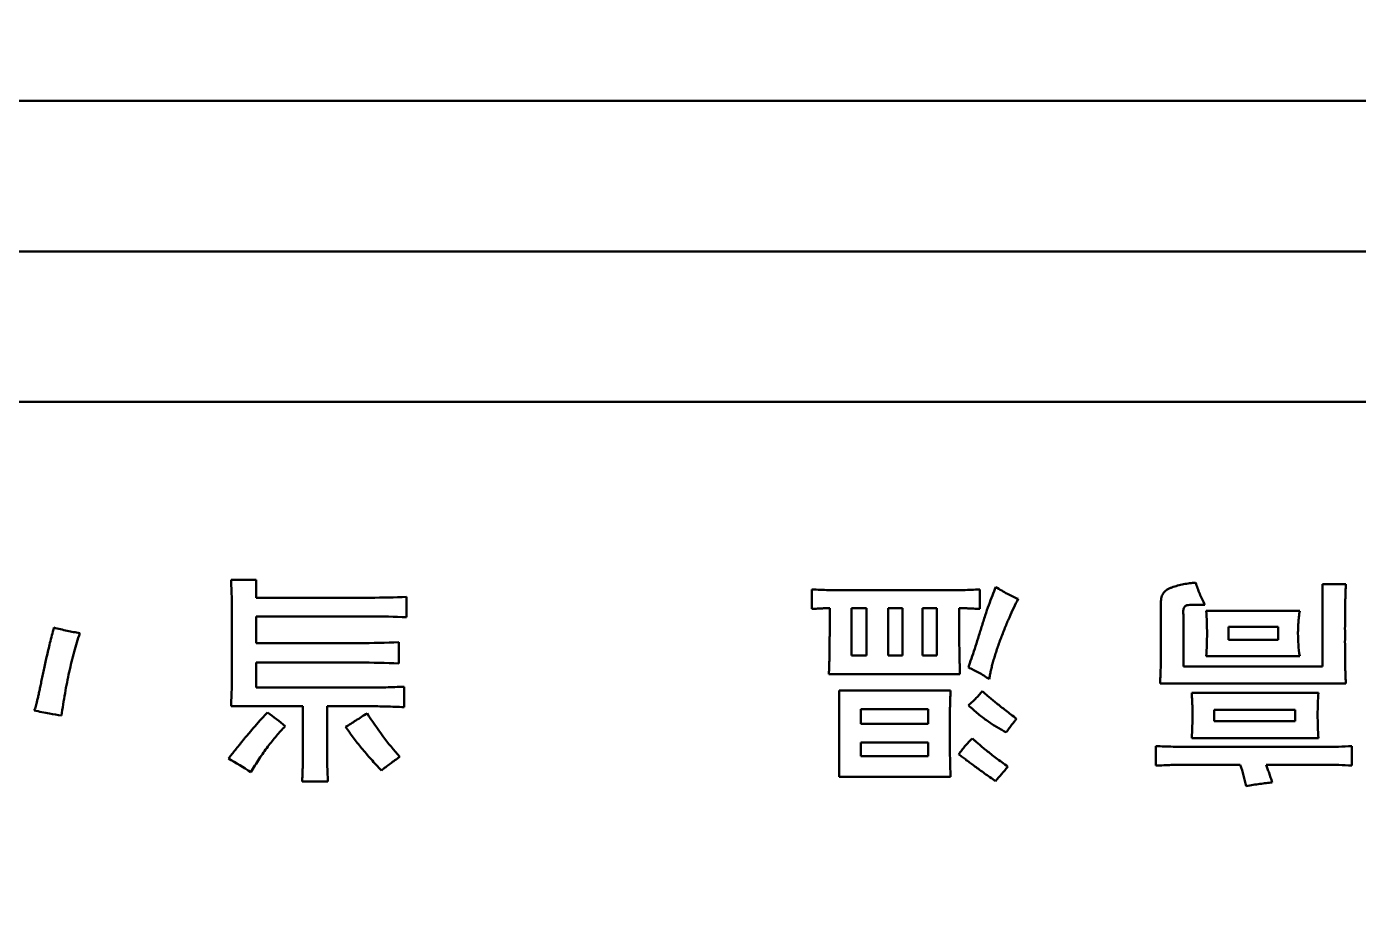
# Model space of a CAD drawing. Header units: millimetres. Extents: x 845401 to 948039, y 511594 to 550263.
# Drawn here: x 914505.37 to 914512.45, y 544582.93 to 544587.61 of the extents above; entities that cross this region are included whole.
import ezdxf

# ---------------------------------------------------------------- set-up
doc = ezdxf.new("R2010")
doc.units = ezdxf.units.MM
doc.layers.add('可见 (ISO)', color=7, linetype='Continuous', lineweight=50)

# ---------------------------------------------------------------- blocks, each defined once
blk = doc.blocks.new('A$C2A4E01FC')
at = {"layer": '可见 (ISO)', "color": 251}
for p, q in [((2161.8151, 562.3509), (2141.8151, 562.3509)), ((2142.5205, 561.5509), (2161.1098, 561.5509)), ((2142.5205, 560.7509), (2161.1098, 560.7509)), ((2149.7622, 559.8057), (2149.8953, 559.8057)), ((2149.8953, 559.8057), (2149.8953, 559.71)), ((2155.5683, 559.3444), (2155.5683, 559.7812)), ((2155.5683, 559.7812), (2155.6923, 559.7812)), ((2149.8953, 559.71), (2150.5031, 559.71)), ((2150.6961, 559.7147), (2150.6961, 559.6061)), ((2152.8514, 559.65), (2152.8514, 559.7539)), ((2153.019, 559.7495), (2153.5741, 559.7495)), ((2153.7444, 559.7539), (2153.7444, 559.65)), ((2149.7668, 559.2941), (2149.7668, 559.6444)), ((2153.0619, 559.6547), (2153.1426, 559.6547)), ((2153.0619, 559.4036), (2153.0619, 559.6547)), ((2153.1426, 559.6547), (2153.1426, 559.4036)), ((2153.2575, 559.6547), (2153.3337, 559.6547)), ((2153.2575, 559.4036), (2153.2575, 559.6547)), ((2153.3337, 559.6547), (2153.3337, 559.4036)), ((2153.4395, 559.6547), (2153.5157, 559.6547)), ((2153.4395, 559.4036), (2153.4395, 559.6547)), ((2153.5157, 559.6547), (2153.5157, 559.4036)), ((2154.7082, 559.4062), (2154.7082, 559.6748)), ((2154.9495, 559.6402), (2155.4466, 559.6402)), ((2150.5031, 559.6108), (2149.8953, 559.6108)), ((2149.8953, 559.6108), (2149.8953, 559.4689)), ((2154.8278, 559.6202), (2154.8278, 559.3444)), ((2155.0688, 559.5546), (2155.3317, 559.5546)), ((2155.0688, 559.4855), (2155.0688, 559.5546)), ((2155.3317, 559.5546), (2155.3317, 559.4855)), ((2149.8953, 559.4689), (2150.4441, 559.4689)), ((2150.6553, 559.4734), (2150.6553, 559.3604)), ((2155.3317, 559.4855), (2155.0688, 559.4855)), ((2150.4441, 559.3651), (2149.8953, 559.3651)), ((2149.8953, 559.3651), (2149.8953, 559.2323)), ((2153.1426, 559.4036), (2153.0619, 559.4036)), ((2153.3337, 559.4036), (2153.2575, 559.4036)), ((2153.5157, 559.4036), (2153.4395, 559.4036)), ((2155.4466, 559.3998), (2154.9495, 559.3998)), ((2153.6397, 559.3042), (2152.9424, 559.3042)), ((2154.8278, 559.3444), (2155.5683, 559.3444)), ((2149.8953, 559.2323), (2150.4987, 559.2323)), ((2150.6826, 559.2368), (2150.6826, 559.1284)), ((2152.997, 558.7582), (2152.997, 559.217)), ((2152.997, 559.217), (2153.5897, 559.217)), ((2155.6923, 559.2542), (2154.7038, 559.2542)), ((2154.8721, 559.2034), (2155.5467, 559.2034)), ((2150.1444, 559.1329), (2149.7622, 559.1329)), ((2150.1444, 558.8982), (2150.1444, 559.1329)), ((2150.4987, 559.1329), (2150.273, 559.1329)), ((2150.273, 559.1329), (2150.273, 558.8982)), ((2153.1119, 559.1177), (2153.4702, 559.1177)), ((2153.1119, 559.0396), (2153.1119, 559.1177)), ((2153.4702, 559.1177), (2153.4702, 559.0396)), ((2154.9916, 559.1131), (2155.4227, 559.1131)), ((2154.9916, 559.0532), (2154.9916, 559.1131)), ((2155.4227, 559.1131), (2155.4227, 559.0532)), ((2153.4702, 559.0396), (2153.1119, 559.0396)), ((2155.4227, 559.0532), (2154.9916, 559.0532)), ((2153.1119, 558.9402), (2153.4702, 558.9402)), ((2153.1119, 558.8667), (2153.1119, 558.9402)), ((2153.4702, 558.9402), (2153.4702, 558.8667)), ((2154.6809, 558.8174), (2154.6809, 558.9213)), ((2155.5467, 558.963), (2154.8721, 558.963)), ((2155.7241, 558.9213), (2155.7241, 558.8174)), ((2153.4702, 558.8667), (2153.1119, 558.8667)), ((2154.8714, 558.9167), (2155.5812, 558.9167)), ((2155.1308, 558.8219), (2154.835, 558.8219)), ((2155.5857, 558.8219), (2155.2691, 558.8219)), ((2150.2775, 558.7325), (2150.14, 558.7325)), ((2153.5897, 558.7582), (2152.997, 558.7582))]:
    blk.add_line(p, q, dxfattribs=at)
for radius in [28, 19.7576]:
    blk.add_circle((2152.3, 551.3509), radius, dxfattribs=at)
for centre, radius, start, end in [((2150.4971, 563.9802), 4.2702, 270.08075, 272.67137), ((2150.5019, 555.5407), 4.0701, 87.26496, 89.98293), ((2150.4501, 564.1824), 4.7135, 269.92689, 272.49501), ((2150.4425, 554.4811), 4.8839, 87.50322, 89.98176), ((2149.3567, 558.2398), 1.0485, 48.61003, 55.14944), ((2148.3892, 556.5034), 2.7166, 57.03376, 59.97324), ((2153.1822, 558.8936), 2.9092, 179.91082, 183.17588)]:
    blk.add_arc(centre, radius, start, end, dxfattribs=at)
for points, knots in [([(2149.7668, 559.6444), (2149.7668, 559.6688), (2149.7657, 559.7225), (2149.7637, 559.7763), (2149.7622, 559.8057)], [0, 0, 0, 0, 0.0000729856, 0.0001613101, 0.0001613101, 0.0001613101, 0.0001613101]), ([(2154.7082, 559.6748), (2154.7081, 559.6803), (2154.7079, 559.6908), (2154.7097, 559.7061), (2154.7137, 559.7198), (2154.7201, 559.732), (2154.7284, 559.7428), (2154.7391, 559.7518), (2154.7518, 559.7593), (2154.7713, 559.7669), (2154.7972, 559.7742), (2154.8287, 559.7817), (2154.8605, 559.7873), (2154.8819, 559.7893), (2154.8927, 559.7903)], [0, 0, 0, 0, 0.0000163285, 0.0000314128, 0.0000454561, 0.0000586936, 0.0000720301, 0.0000856637, 0.0000999278, 0.000115563, 0.0001478529, 0.0001798268, 0.0002117605, 0.0002437484, 0.0002437484, 0.0002437484, 0.0002437484]), ([(2154.8927, 559.7903), (2154.8998, 559.7703), (2154.914, 559.7303), (2154.9323, 559.692), (2154.9414, 559.6729)], [0, 0, 0, 0, 0.0000636385, 0.0001272715, 0.0001272715, 0.0001272715, 0.0001272715]), ([(2155.6923, 559.7812), (2155.692, 559.7744), (2155.6912, 559.7594), (2155.6901, 559.735), (2155.6896, 559.7069), (2155.6888, 559.675), (2155.6883, 559.6393), (2155.688, 559.5999), (2155.6876, 559.5567), (2155.6877, 559.5266), (2155.6877, 559.5109)], [0, 0, 0, 0, 0.0000206293, 0.0000450318, 0.0000730267, 0.0001049695, 0.000140686, 0.0001801776, 0.0002232746, 0.0002703193, 0.0002703193, 0.0002703193, 0.0002703193]), ([(2152.8514, 559.7539), (2152.8667, 559.7533), (2152.8965, 559.7521), (2152.9397, 559.7503), (2152.9803, 559.7498), (2153.0064, 559.7496), (2153.019, 559.7495)], [0, 0, 0, 0, 0.0000460571, 0.0000893558, 0.0001298853, 0.0001676631, 0.0001676631, 0.0001676631, 0.0001676631]), ([(2153.5741, 559.7495), (2153.6018, 559.7496), (2153.6586, 559.7499), (2153.7153, 559.7526), (2153.7444, 559.7539)], [0, 0, 0, 0, 0.0000829403, 0.000170406, 0.000170406, 0.000170406, 0.000170406]), ([(2153.6842, 559.3387), (2153.6896, 559.3546), (2153.701, 559.3876), (2153.7184, 559.4395), (2153.7364, 559.4958), (2153.7547, 559.555), (2153.7733, 559.614), (2153.7923, 559.6696), (2153.8111, 559.7204), (2153.8243, 559.7524), (2153.8306, 559.7677)], [0, 0, 0, 0, 0.0000502827, 0.0001049619, 0.0001640977, 0.0002275855, 0.0002908491, 0.0003496569, 0.0004037178, 0.0004533962, 0.0004533962, 0.0004533962, 0.0004533962]), ([(2153.9491, 559.7034), (2153.9412, 559.6879), (2153.9248, 559.6556), (2153.9014, 559.6042), (2153.8779, 559.5482), (2153.8588, 559.4989), (2153.8439, 559.4585), (2153.8338, 559.4288), (2153.8247, 559.4004), (2153.8168, 559.3733), (2153.8098, 559.3475), (2153.804, 559.3229), (2153.7991, 559.2996), (2153.7967, 559.2843), (2153.7956, 559.2769)], [0, 0, 0, 0, 0.0000522056, 0.0001086664, 0.0001693717, 0.0002343748, 0.0002672871, 0.0002985031, 0.0003284175, 0.0003566674, 0.0003833177, 0.0004085508, 0.0004323875, 0.0004548244, 0.0004548244, 0.0004548244, 0.0004548244]), ([(2153.8306, 559.7677), (2153.8409, 559.7609), (2153.8609, 559.7478), (2153.8911, 559.7305), (2153.9202, 559.7155), (2153.9397, 559.7074), (2153.9491, 559.7034)], [0, 0, 0, 0, 0.000036929, 0.0000716374, 0.0001043636, 0.0001350618, 0.0001350618, 0.0001350618, 0.0001350618]), ([(2152.947, 559.6547), (2152.9415, 559.6546), (2152.9287, 559.6544), (2152.9072, 559.6534), (2152.8808, 559.6521), (2152.8617, 559.6508), (2152.8514, 559.65)], [0, 0, 0, 0, 0.00001665812, 0.00003830893, 0.00006461441, 0.00009575974, 0.00009575974, 0.00009575974, 0.00009575974]), ([(2152.9424, 559.3042), (2152.9426, 559.308), (2152.9429, 559.3162), (2152.9434, 559.3292), (2152.9439, 559.3435), (2152.9445, 559.3592), (2152.9448, 559.3762), (2152.9451, 559.3947), (2152.9455, 559.4145), (2152.9458, 559.4357), (2152.9462, 559.4583), (2152.9463, 559.4823), (2152.9465, 559.5076), (2152.9467, 559.5344), (2152.9468, 559.5625), (2152.9471, 559.592), (2152.947, 559.6228), (2152.947, 559.6439), (2152.947, 559.6547)], [0, 0, 0, 0, 0.0000115151, 0.0000245741, 0.0000388341, 0.0000544669, 0.0000716398, 0.0000900144, 0.000109934, 0.0001310553, 0.0001537217, 0.000177588, 0.0002029994, 0.0002297845, 0.000257943, 0.0002873034, 0.0003182085, 0.0003504872, 0.0003504872, 0.0003504872, 0.0003504872]), ([(2153.7444, 559.65), (2153.7334, 559.6508), (2153.7126, 559.6521), (2153.6833, 559.6534), (2153.658, 559.6544), (2153.6424, 559.6546), (2153.6352, 559.6547)], [0, 0, 0, 0, 0.0000332042, 0.0000625988, 0.0000878549, 0.0001093215, 0.0001093215, 0.0001093215, 0.0001093215]), ([(2153.6352, 559.6547), (2153.6352, 559.6347), (2153.6351, 559.5965), (2153.6356, 559.5413), (2153.6359, 559.4907), (2153.6362, 559.4447), (2153.6369, 559.4031), (2153.6378, 559.3661), (2153.6385, 559.3337), (2153.6393, 559.3135), (2153.6397, 559.3042)], [0, 0, 0, 0, 0.0000597547, 0.0001148744, 0.000165358, 0.000211549, 0.0002531083, 0.0002900357, 0.0003225001, 0.0003505076, 0.0003505076, 0.0003505076, 0.0003505076]), ([(2154.9414, 559.6729), (2154.9323, 559.6728), (2154.9152, 559.6727), (2154.8913, 559.6724), (2154.871, 559.6719), (2154.8564, 559.6714), (2154.8463, 559.6702), (2154.8402, 559.6673), (2154.8351, 559.663), (2154.8313, 559.6572), (2154.8288, 559.6499), (2154.8274, 559.6412), (2154.8268, 559.6311), (2154.8274, 559.624), (2154.8278, 559.6202)], [0, 0, 0, 0, 0.0000275504, 0.0000514868, 0.0000718113, 0.0000885356, 0.0000956974, 0.0001021676, 0.0001085175, 0.0001153466, 0.0001228639, 0.0001316115, 0.0001416117, 0.0001531687, 0.0001531687, 0.0001531687, 0.0001531687]), ([(2154.954, 559.52), (2154.9537, 559.5397), (2154.9532, 559.5798), (2154.9508, 559.6198), (2154.9495, 559.6402)], [0, 0, 0, 0, 0.0000589111, 0.0001203007, 0.0001203007, 0.0001203007, 0.0001203007]), ([(2155.4466, 559.6402), (2155.4452, 559.6293), (2155.4426, 559.608), (2155.4396, 559.577), (2155.4378, 559.5479), (2155.4376, 559.5291), (2155.4375, 559.52)], [0, 0, 0, 0, 0.0000332072, 0.0000642555, 0.0000934995, 0.0001206371, 0.0001206371, 0.0001206371, 0.0001206371]), ([(2148.7153, 559.1099), (2148.7183, 559.1173), (2148.7223, 559.13), (2148.7276, 559.1487), (2148.732, 559.1667), (2148.7368, 559.1872), (2148.7419, 559.2103), (2148.7475, 559.2361), (2148.753, 559.2643), (2148.7591, 559.2945), (2148.7658, 559.3265), (2148.7732, 559.3601), (2148.7814, 559.3952), (2148.7899, 559.4319), (2148.8025, 559.484), (2148.8126, 559.5238), (2148.8197, 559.5508)], [0, 0, 0, 0, 0.0000239349, 0.0000397956, 0.0000583544, 0.0000793287, 0.0001030556, 0.0001293701, 0.0001582396, 0.0001892291, 0.0002218349, 0.0002562623, 0.0002921793, 0.000329884, 0.0003692497, 0.0004529733, 0.0004529733, 0.0004529733, 0.0004529733]), ([(2148.8197, 559.5508), (2148.8435, 559.5452), (2148.8892, 559.5342), (2148.9354, 559.5254), (2148.9576, 559.5215)], [0, 0, 0, 0, 0.0000734805, 0.0001410058, 0.0001410058, 0.0001410058, 0.0001410058]), ([(2148.9576, 559.5215), (2148.9468, 559.4884), (2148.9315, 559.4377), (2148.9136, 559.3686), (2148.9012, 559.3145), (2148.8894, 559.2589), (2148.8752, 559.1817), (2148.8658, 559.1228), (2148.8605, 559.0829)], [0, 0, 0, 0, 0.0001044862, 0.0001585647, 0.000214065, 0.0002708887, 0.0003290279, 0.0004495883, 0.0004495883, 0.0004495883, 0.0004495883]), ([(2154.9495, 559.3998), (2154.9508, 559.4197), (2154.9533, 559.4597), (2154.9537, 559.4998), (2154.954, 559.52)], [0, 0, 0, 0, 0.0000596752, 0.0001203033, 0.0001203033, 0.0001203033, 0.0001203033]), ([(2155.4375, 559.52), (2155.4379, 559.5003), (2155.4387, 559.46), (2155.4439, 559.4201), (2155.4466, 559.3998)], [0, 0, 0, 0, 0.000059293, 0.0001206471, 0.0001206471, 0.0001206471, 0.0001206471]), ([(2155.6877, 559.5109), (2155.6877, 559.4951), (2155.6876, 559.4649), (2155.688, 559.4217), (2155.6883, 559.383), (2155.6888, 559.3487), (2155.6896, 559.3189), (2155.6901, 559.2934), (2155.6912, 559.2723), (2155.692, 559.2598), (2155.6923, 559.2542)], [0, 0, 0, 0, 0.0000475625, 0.000090662, 0.000129469, 0.0001636424, 0.0001935271, 0.0002191205, 0.0002400939, 0.0002567812, 0.0002567812, 0.0002567812, 0.0002567812]), ([(2154.7038, 559.2542), (2154.7045, 559.2661), (2154.7058, 559.2905), (2154.7071, 559.3277), (2154.708, 559.3664), (2154.7082, 559.3928), (2154.7082, 559.4062)], [0, 0, 0, 0, 0.0000357665, 0.0000730539, 0.0001116992, 0.0001520535, 0.0001520535, 0.0001520535, 0.0001520535]), ([(2149.7622, 559.1329), (2149.7637, 559.1623), (2149.7657, 559.216), (2149.7668, 559.2698), (2149.7668, 559.2941)], [0, 0, 0, 0, 0.0000881536, 0.0001613115, 0.0001613115, 0.0001613115, 0.0001613115]), ([(2153.7956, 559.2769), (2153.7858, 559.2833), (2153.7667, 559.2958), (2153.7383, 559.3125), (2153.7111, 559.3269), (2153.6929, 559.3349), (2153.6842, 559.3387)], [0, 0, 0, 0, 0.0000353024, 0.000068175, 0.0000989797, 0.0001276492, 0.0001276492, 0.0001276492, 0.0001276492]), ([(2150.4987, 559.2323), (2150.5275, 559.2326), (2150.5888, 559.2328), (2150.6501, 559.2357), (2150.6826, 559.2368)], [0, 0, 0, 0, 0.0000863766, 0.0001839683, 0.0001839683, 0.0001839683, 0.0001839683]), ([(2153.5897, 559.217), (2153.5894, 559.2094), (2153.5887, 559.1938), (2153.5875, 559.1697), (2153.587, 559.1442), (2153.5862, 559.1173), (2153.5857, 559.0891), (2153.5855, 559.0595), (2153.585, 559.0286), (2153.5851, 559.0074), (2153.5851, 558.9967)], [0, 0, 0, 0, 0.0000226883, 0.0000469203, 0.0000723417, 0.0000993079, 0.000127472, 0.000157007, 0.0001880872, 0.0002203674, 0.0002203674, 0.0002203674, 0.0002203674]), ([(2153.6842, 559.1383), (2153.6906, 559.1436), (2153.7036, 559.1544), (2153.7223, 559.1722), (2153.7407, 559.1916), (2153.7523, 559.2055), (2153.7582, 559.2125)], [0, 0, 0, 0, 0.000024966, 0.0000507065, 0.0000774175, 0.0001049337, 0.0001049337, 0.0001049337, 0.0001049337]), ([(2153.7582, 559.2125), (2153.7635, 559.2079), (2153.7748, 559.1981), (2153.7929, 559.183), (2153.8126, 559.1664), (2153.8345, 559.1488), (2153.8582, 559.1299), (2153.8837, 559.1099), (2153.9113, 559.0886), (2153.9302, 559.0739), (2153.94, 559.0664)], [0, 0, 0, 0, 0.0000213052, 0.000044828, 0.0000705491, 0.0000986249, 0.0001289258, 0.0001614536, 0.0001962098, 0.0002333004, 0.0002333004, 0.0002333004, 0.0002333004]), ([(2154.8767, 559.0877), (2154.8766, 559.0968), (2154.8765, 559.1153), (2154.8755, 559.1437), (2154.8742, 559.1732), (2154.8728, 559.1932), (2154.8721, 559.2034)], [0, 0, 0, 0, 0.0000273035, 0.000055648, 0.0000852135, 0.0001158466, 0.0001158466, 0.0001158466, 0.0001158466]), ([(2155.5467, 559.2034), (2155.5454, 559.1848), (2155.5426, 559.1463), (2155.5423, 559.1077), (2155.5421, 559.0877)], [0, 0, 0, 0, 0.0000559145, 0.0001158567, 0.0001158567, 0.0001158567, 0.0001158567]), ([(2150.6826, 559.1284), (2150.6509, 559.1298), (2150.5896, 559.132), (2150.5283, 559.1328), (2150.4987, 559.1329)], [0, 0, 0, 0, 0.0000951836, 0.0001839665, 0.0001839665, 0.0001839665, 0.0001839665]), ([(2153.8859, 558.9948), (2153.8778, 558.9988), (2153.8612, 559.007), (2153.8366, 559.0211), (2153.8118, 559.0365), (2153.7868, 559.0538), (2153.7613, 559.0724), (2153.7358, 559.093), (2153.7098, 559.1149), (2153.6928, 559.1304), (2153.6842, 559.1383)], [0, 0, 0, 0, 0.000027313, 0.0000555072, 0.0000846388, 0.0001149973, 0.0001465298, 0.0001792429, 0.000213202, 0.0002483066, 0.0002483066, 0.0002483066, 0.0002483066]), ([(2148.8605, 559.0829), (2148.8393, 559.0865), (2148.7909, 559.0956), (2148.7424, 559.1046), (2148.7153, 559.1099)], [0, 0, 0, 0, 0.0000647347, 0.0001477466, 0.0001477466, 0.0001477466, 0.0001477466]), ([(2149.7486, 558.8554), (2149.7608, 558.8706), (2149.7797, 558.8937), (2149.8051, 558.9257), (2149.822, 558.947), (2149.8368, 558.9652), (2149.8494, 558.9804), (2149.8636, 558.997), (2149.8792, 559.0149), (2149.8962, 559.0344), (2149.9218, 559.0631), (2149.942, 559.0851), (2149.9559, 559.1003)], [0, 0, 0, 0, 0.0000582412, 0.0000896409, 0.0001223812, 0.0001400791, 0.0001599521, 0.0001816293, 0.0002054857, 0.0002312801, 0.0002591271, 0.0003208707, 0.0003208707, 0.0003208707, 0.0003208707]), ([(2150.3719, 559.023), (2150.3902, 559.0342), (2150.4282, 559.0584), (2150.4662, 559.0827), (2150.486, 559.0958)], [0, 0, 0, 0, 0.0000641236, 0.0001352808, 0.0001352808, 0.0001352808, 0.0001352808]), ([(2150.486, 559.0958), (2150.5121, 559.0541), (2150.5673, 558.9749), (2150.6279, 558.8996), (2150.6597, 558.8645)], [0, 0, 0, 0, 0.0001475606, 0.0002896462, 0.0002896462, 0.0002896462, 0.0002896462]), ([(2153.94, 559.0664), (2153.9363, 559.0616), (2153.9282, 559.0512), (2153.9156, 559.0344), (2153.9013, 559.0153), (2153.8913, 559.0019), (2153.8859, 558.9948)], [0, 0, 0, 0, 0.00001823715, 0.00003932265, 0.000063121, 0.00008973528, 0.00008973528, 0.00008973528, 0.00008973528]), ([(2154.8721, 558.963), (2154.8734, 558.9844), (2154.876, 559.0259), (2154.8765, 559.0675), (2154.8767, 559.0877)], [0, 0, 0, 0, 0.0000641425, 0.0001247705, 0.0001247705, 0.0001247705, 0.0001247705]), ([(2155.5421, 559.0877), (2155.5423, 559.0668), (2155.5427, 559.0252), (2155.5454, 558.9837), (2155.5467, 558.963)], [0, 0, 0, 0, 0.0000625169, 0.0001247737, 0.0001247737, 0.0001247737, 0.0001247737]), ([(2150.05, 559.0264), (2150.0339, 559.0102), (2150.0103, 558.9843), (2149.9803, 558.9476), (2149.9571, 558.9181), (2149.9346, 558.8865), (2149.9037, 558.8419), (2149.8819, 558.8066), (2149.8675, 558.7826)], [0, 0, 0, 0, 0.0000686498, 0.0001048663, 0.0001422889, 0.0001810163, 0.0002210067, 0.0003051561, 0.0003051561, 0.0003051561, 0.0003051561]), ([(2150.562, 558.7917), (2150.5431, 558.8112), (2150.5164, 558.8411), (2150.4814, 558.8806), (2150.4571, 558.9098), (2150.4341, 558.9386), (2150.405, 558.9757), (2150.385, 559.0042), (2150.3719, 559.023)], [0, 0, 0, 0, 0.0000813143, 0.000120375, 0.0001584117, 0.0001951795, 0.0002310395, 0.0002997125, 0.0002997125, 0.0002997125, 0.0002997125]), ([(2153.5851, 558.9967), (2153.5852, 558.9753), (2153.5853, 558.9336), (2153.5862, 558.8725), (2153.5875, 558.8143), (2153.589, 558.7765), (2153.5897, 558.7582)], [0, 0, 0, 0, 0.0000640494, 0.0001251849, 0.0001834114, 0.0002385694, 0.0002385694, 0.0002385694, 0.0002385694]), ([(2153.634, 558.8773), (2153.6389, 558.8847), (2153.6489, 558.8996), (2153.6664, 558.9209), (2153.6855, 558.9421), (2153.6996, 558.9554), (2153.7068, 558.9622)], [0, 0, 0, 0, 0.0000265125, 0.0000538468, 0.0000823914, 0.0001120008, 0.0001120008, 0.0001120008, 0.0001120008]), ([(2153.7068, 558.9622), (2153.7116, 558.9575), (2153.7218, 558.9475), (2153.7389, 558.9323), (2153.7586, 558.9156), (2153.7806, 558.8974), (2153.8055, 558.8781), (2153.8327, 558.8571), (2153.8628, 558.8349), (2153.8837, 558.8196), (2153.8945, 558.8117)], [0, 0, 0, 0, 0.0000200296, 0.0000428796, 0.0000685719, 0.0000972304, 0.0001286489, 0.0001630486, 0.0002004675, 0.0002406357, 0.0002406357, 0.0002406357, 0.0002406357]), ([(2154.6809, 558.9213), (2154.6962, 558.9206), (2154.7271, 558.9191), (2154.7741, 558.9178), (2154.8223, 558.9169), (2154.8549, 558.9167), (2154.8714, 558.9167)], [0, 0, 0, 0, 0.0000458906, 0.0000927853, 0.0001410411, 0.0001904924, 0.0001904924, 0.0001904924, 0.0001904924]), ([(2155.5812, 558.9167), (2155.605, 558.9169), (2155.6526, 558.9173), (2155.7002, 558.92), (2155.7241, 558.9213)], [0, 0, 0, 0, 0.0000712729, 0.0001429613, 0.0001429613, 0.0001429613, 0.0001429613]), ([(2150.14, 558.7325), (2150.1408, 558.7436), (2150.1416, 558.761), (2150.1428, 558.7851), (2150.1432, 558.8051), (2150.1438, 558.8265), (2150.1442, 558.8577), (2150.1447, 558.8817), (2150.1444, 558.8982)], [0, 0, 0, 0, 0.0000335342, 0.0000522683, 0.0000721913, 0.0000936589, 0.0001163249, 0.0001657747, 0.0001657747, 0.0001657747, 0.0001657747]), ([(2150.6597, 558.8645), (2150.6424, 558.8525), (2150.6099, 558.828), (2150.5773, 558.8038), (2150.562, 558.7917)], [0, 0, 0, 0, 0.0000633996, 0.0001218504, 0.0001218504, 0.0001218504, 0.0001218504]), ([(2153.8291, 558.7355), (2153.8191, 558.7423), (2153.7996, 558.7557), (2153.7714, 558.7756), (2153.7447, 558.7946), (2153.7195, 558.8127), (2153.6959, 558.8301), (2153.6738, 558.8465), (2153.6533, 558.8622), (2153.6403, 558.8724), (2153.634, 558.8773)], [0, 0, 0, 0, 0.0000362939, 0.0000709271, 0.0001035633, 0.0001346827, 0.0001639088, 0.00019152, 0.0002172433, 0.0002412189, 0.0002412189, 0.0002412189, 0.0002412189]), ([(2153.8945, 558.8117), (2153.8833, 558.7985), (2153.8617, 558.7729), (2153.8397, 558.7477), (2153.8291, 558.7355)], [0, 0, 0, 0, 0.0000520194, 0.0001004632, 0.0001004632, 0.0001004632, 0.0001004632]), ([(2154.835, 558.8219), (2154.8236, 558.8218), (2154.7998, 558.8216), (2154.7628, 558.8207), (2154.7228, 558.8193), (2154.6953, 558.8181), (2154.6809, 558.8174)], [0, 0, 0, 0, 0.0000341724, 0.0000712721, 0.000111133, 0.0001541025, 0.0001541025, 0.0001541025, 0.0001541025]), ([(2155.1623, 558.7082), (2155.1579, 558.727), (2155.1489, 558.7653), (2155.1369, 558.8028), (2155.1308, 558.8219)], [0, 0, 0, 0, 0.0000578514, 0.000117987, 0.000117987, 0.000117987, 0.000117987]), ([(2155.2691, 558.8219), (2155.2713, 558.8149), (2155.2761, 558.8004), (2155.2839, 558.7779), (2155.292, 558.7534), (2155.2979, 558.7366), (2155.301, 558.7279)], [0, 0, 0, 0, 0.0000218827, 0.00004582926, 0.00007156738, 0.00009920835, 0.00009920835, 0.00009920835, 0.00009920835]), ([(2155.7241, 558.8174), (2155.7009, 558.8187), (2155.6548, 558.8212), (2155.6086, 558.8216), (2155.5857, 558.8219)], [0, 0, 0, 0, 0.000069793, 0.00013849, 0.00013849, 0.00013849, 0.00013849]), ([(2155.301, 558.7279), (2155.2902, 558.7269), (2155.2681, 558.7246), (2155.2343, 558.72), (2155.1987, 558.7149), (2155.1746, 558.7105), (2155.1623, 558.7082)], [0, 0, 0, 0, 0.0000324641, 0.0000665849, 0.0001025258, 0.0001401853, 0.0001401853, 0.0001401853, 0.0001401853])]:
    blk.add_open_spline(points, degree=3, knots=knots, dxfattribs=at)

msp = doc.modelspace()

# ---------------------------------------------------------------- block references
msp.add_blockref('A$C2A4E01FC', (912356.6928, 544024.8652))

doc.saveas('drawing.dxf')
